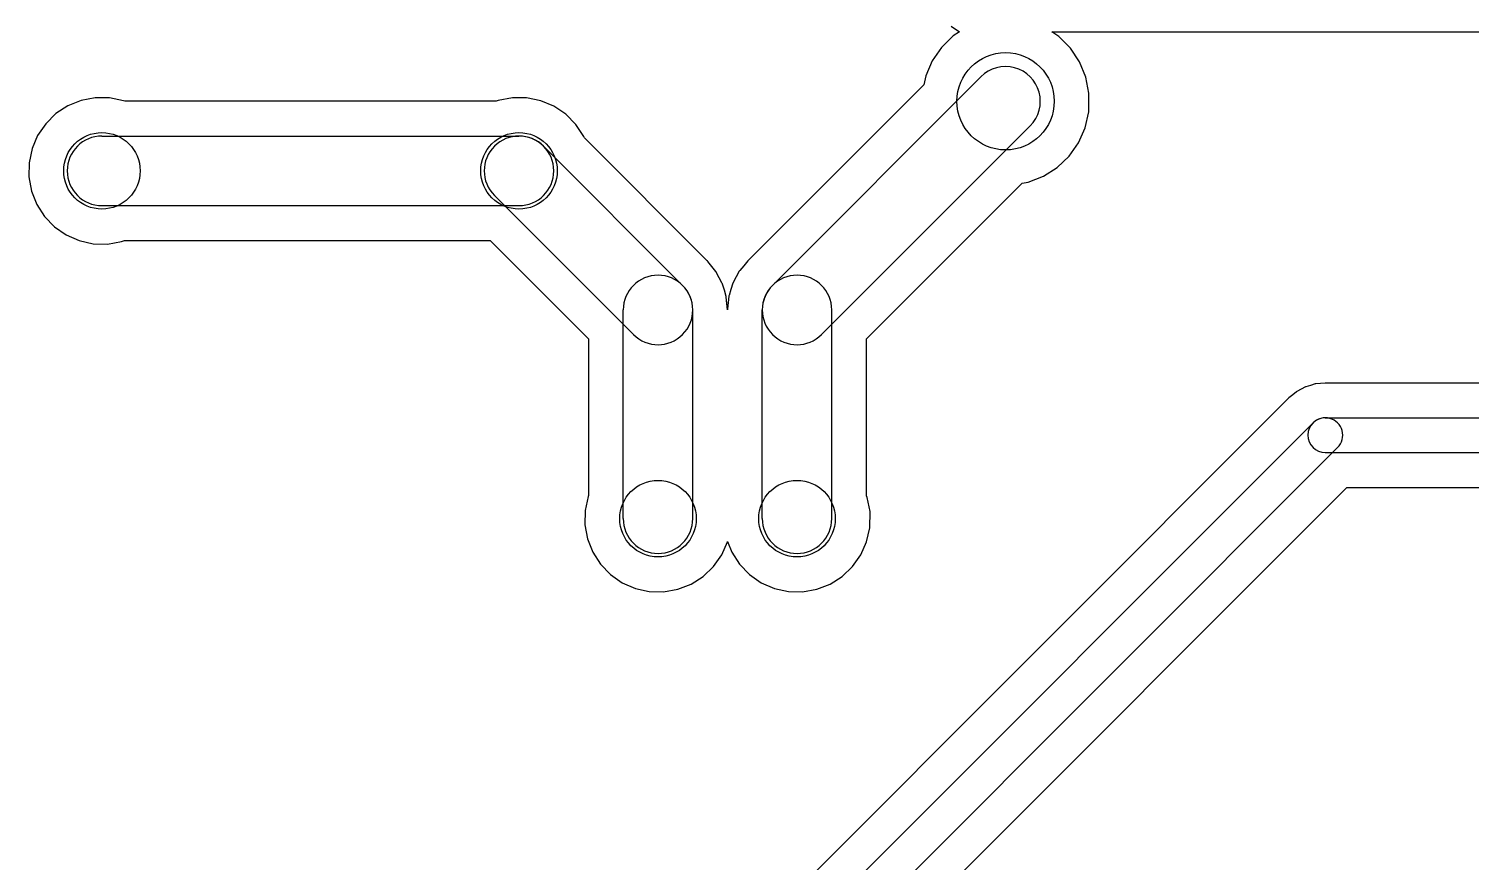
# Model space of a CAD drawing. Extents: x 10 to 213, y -213 to -15.
# Drawn here: x 29.14 to 55.5, y -129.46 to -114.25 of the extents above; entities that cross this region are included whole.
import ezdxf

# ---------------------------------------------------------------- set-up
doc = ezdxf.new("R2010")
doc.units = 0
doc.header["$MEASUREMENT"] = 0
doc.layers.add('BLACK', color=250, linetype='CONTINUOUS')

msp = doc.modelspace()

# ---------------------------------------------------------------- linework, layer by layer
at = {"layer": 'BLACK'}
for p, q in [((45.9975, -114.196), (46.1471, -114.3)), ((45.9975, -114.196), (46.1471, -114.3)), ((46.1471, -114.3), (46.0304, -114.377)), ((46.1471, -114.3), (46.0304, -114.377)), ((47.9661, -114.39), (47.8329, -114.3)), ((47.8329, -114.3), (47.8331, -114.3)), ((47.9661, -114.39), (47.8329, -114.3)), ((47.8329, -114.3), (47.8331, -114.3)), ((47.8331, -114.3), (81.3378, -114.3)), ((47.8331, -114.3), (81.3378, -114.3)), ((45.8169, -114.586), (45.648, -114.832)), ((45.8169, -114.586), (45.648, -114.832)), ((46.0304, -114.377), (45.8169, -114.586)), ((46.0304, -114.377), (45.8169, -114.586)), ((48.1767, -114.602), (47.9661, -114.39)), ((48.1767, -114.602), (47.9661, -114.39)), ((48.3421, -114.851), (48.1767, -114.602)), ((48.3421, -114.851), (48.1767, -114.602)), ((45.648, -114.832), (45.5303, -115.107)), ((45.648, -114.832), (45.5303, -115.107)), ((48.456, -115.127), (48.3421, -114.851)), ((48.456, -115.127), (48.3421, -114.851)), ((42.731, -118.931), (46.541, -115.121)), ((45.5303, -115.107), (45.4961, -115.268)), ((45.5303, -115.107), (45.4961, -115.268)), ((48.5141, -115.421), (48.456, -115.127)), ((48.5141, -115.421), (48.456, -115.127)), ((45.4961, -115.268), (42.282, -118.482)), ((45.4961, -115.268), (42.282, -118.482)), ((48.5093, -115.762), (48.5141, -115.421)), ((48.5093, -115.762), (48.5141, -115.421)), ((29.8592, -115.653), (29.6404, -115.796)), ((29.8592, -115.653), (29.6404, -115.796)), ((30.1017, -115.555), (29.8592, -115.653)), ((30.1017, -115.555), (29.8592, -115.653)), ((30.3586, -115.506), (30.1017, -115.555)), ((30.3586, -115.506), (30.1017, -115.555)), ((30.6201, -115.507), (30.3586, -115.506)), ((30.6201, -115.507), (30.3586, -115.506)), ((30.8762, -115.56), (30.6201, -115.507)), ((30.8762, -115.56), (30.6201, -115.507)), ((30.9001, -115.57), (30.8762, -115.56)), ((30.9001, -115.57), (30.8762, -115.56)), ((37.6835, -115.57), (30.9001, -115.57)), ((37.6835, -115.57), (30.9001, -115.57)), ((37.7217, -115.555), (37.6835, -115.57)), ((37.7217, -115.555), (37.6835, -115.57)), ((37.9786, -115.506), (37.7217, -115.555)), ((37.9786, -115.506), (37.7217, -115.555)), ((38.2401, -115.507), (37.9786, -115.506)), ((38.2401, -115.507), (37.9786, -115.506)), ((38.4962, -115.56), (38.2401, -115.507)), ((38.4962, -115.56), (38.2401, -115.507)), ((38.7373, -115.661), (38.4962, -115.56)), ((38.7373, -115.661), (38.4962, -115.56)), ((38.9541, -115.808), (38.7373, -115.661)), ((38.9541, -115.808), (38.7373, -115.661)), ((29.6404, -115.796), (29.4535, -115.979)), ((29.6404, -115.796), (29.4535, -115.979)), ((39.1384, -115.993), (38.9541, -115.808)), ((39.1384, -115.993), (38.9541, -115.808)), ((48.4431, -116.053), (48.5093, -115.762)), ((48.4431, -116.053), (48.5093, -115.762)), ((29.3058, -116.194), (29.2028, -116.435)), ((29.3058, -116.194), (29.2028, -116.435)), ((29.4535, -115.979), (29.3058, -116.194)), ((29.4535, -115.979), (29.3058, -116.194)), ((30.48, -116.205), (38.1, -116.205)), ((39.2831, -116.211), (39.1384, -115.993)), ((39.2831, -116.211), (39.1384, -115.993)), ((39.2944, -116.238), (39.2831, -116.211)), ((39.2944, -116.238), (39.2831, -116.211)), ((43.629, -119.829), (47.439, -116.019)), ((48.3215, -116.326), (48.4431, -116.053)), ((48.3215, -116.326), (48.4431, -116.053)), ((29.2028, -116.435), (29.1484, -116.691)), ((29.2028, -116.435), (29.1484, -116.691)), ((38.549, -116.391), (41.089, -118.931)), ((41.538, -118.482), (39.2944, -116.238)), ((41.538, -118.482), (39.2944, -116.238)), ((48.1492, -116.571), (48.3215, -116.326)), ((48.1492, -116.571), (48.3215, -116.326)), ((29.1484, -116.691), (29.1447, -116.952)), ((29.1484, -116.691), (29.1447, -116.952)), ((47.9328, -116.777), (48.1492, -116.571)), ((47.9328, -116.777), (48.1492, -116.571)), ((29.1447, -116.952), (29.192, -117.209)), ((29.1447, -116.952), (29.192, -117.209)), ((47.4018, -117.045), (47.6805, -116.937)), ((47.4018, -117.045), (47.6805, -116.937)), ((47.6805, -116.937), (47.9328, -116.777)), ((47.6805, -116.937), (47.9328, -116.777)), ((29.192, -117.209), (29.2882, -117.452)), ((29.192, -117.209), (29.2882, -117.452)), ((44.45, -119.906), (47.2917, -117.064)), ((44.45, -119.906), (47.2917, -117.064)), ((47.2917, -117.064), (47.4018, -117.045)), ((47.2917, -117.064), (47.4018, -117.045)), ((29.2882, -117.452), (29.4299, -117.672)), ((29.2882, -117.452), (29.4299, -117.672)), ((30.48, -117.475), (38.1, -117.475)), ((37.651, -117.289), (40.191, -119.829)), ((29.4299, -117.672), (29.6116, -117.86)), ((29.4299, -117.672), (29.6116, -117.86)), ((29.6116, -117.86), (29.8263, -118.01)), ((29.6116, -117.86), (29.8263, -118.01)), ((29.8263, -118.01), (30.0659, -118.114)), ((29.8263, -118.01), (30.0659, -118.114)), ((30.0659, -118.114), (30.3213, -118.171)), ((30.0659, -118.114), (30.3213, -118.171)), ((30.3213, -118.171), (30.5828, -118.176)), ((30.3213, -118.171), (30.5828, -118.176)), ((30.5828, -118.176), (30.8403, -118.131)), ((30.5828, -118.176), (30.8403, -118.131)), ((30.8403, -118.131), (30.8934, -118.11)), ((30.8403, -118.131), (30.8934, -118.11)), ((30.8934, -118.11), (37.5739, -118.11)), ((30.8934, -118.11), (37.5739, -118.11)), ((37.5739, -118.11), (39.37, -119.906)), ((37.5739, -118.11), (39.37, -119.906)), ((41.541, -118.485), (41.538, -118.482)), ((41.541, -118.485), (41.538, -118.482)), ((41.5412, -118.485), (41.541, -118.485)), ((41.5412, -118.485), (41.541, -118.485)), ((41.5413, -118.485), (41.5412, -118.485)), ((41.5413, -118.485), (41.5412, -118.485)), ((41.5505, -118.495), (41.5413, -118.485)), ((41.5505, -118.495), (41.5413, -118.485)), ((41.6236, -118.586), (41.5505, -118.495)), ((41.6236, -118.586), (41.5505, -118.495)), ((42.2075, -118.573), (42.1321, -118.662)), ((42.2075, -118.573), (42.1321, -118.662)), ((42.282, -118.482), (42.2075, -118.573)), ((42.282, -118.482), (42.2075, -118.573)), ((41.6978, -118.677), (41.6236, -118.586)), ((41.6978, -118.677), (41.6236, -118.586)), ((41.7009, -118.683), (41.6978, -118.677)), ((41.7009, -118.683), (41.6978, -118.677)), ((41.7051, -118.688), (41.7009, -118.683)), ((41.7051, -118.688), (41.7009, -118.683)), ((41.7591, -118.792), (41.7051, -118.688)), ((41.7591, -118.792), (41.7051, -118.688)), ((41.8142, -118.896), (41.7591, -118.792)), ((41.8142, -118.896), (41.7591, -118.792)), ((42.0692, -118.777), (42.0127, -118.88)), ((42.0692, -118.777), (42.0127, -118.88)), ((42.1246, -118.674), (42.0692, -118.777)), ((42.1246, -118.674), (42.0692, -118.777)), ((42.1289, -118.668), (42.1246, -118.674)), ((42.1289, -118.668), (42.1246, -118.674)), ((42.1321, -118.662), (42.1289, -118.668)), ((42.1321, -118.662), (42.1289, -118.668)), ((41.8161, -118.902), (41.8142, -118.896)), ((41.8161, -118.902), (41.8142, -118.896)), ((41.8192, -118.908), (41.8161, -118.902)), ((41.8192, -118.908), (41.8161, -118.902)), ((41.8519, -119.021), (41.8192, -118.908)), ((41.8519, -119.021), (41.8192, -118.908)), ((41.8858, -119.133), (41.8519, -119.021)), ((41.8858, -119.133), (41.8519, -119.021)), ((41.9732, -119.004), (41.9378, -119.116)), ((41.9732, -119.004), (41.9378, -119.116)), ((42.0075, -118.892), (41.9732, -119.004)), ((42.0075, -118.892), (41.9732, -119.004)), ((42.0107, -118.886), (42.0075, -118.892)), ((42.0107, -118.886), (42.0075, -118.892)), ((42.0127, -118.88), (42.0107, -118.886)), ((42.0127, -118.88), (42.0107, -118.886)), ((41.8865, -119.14), (41.8858, -119.133)), ((41.8865, -119.14), (41.8858, -119.133)), ((41.8883, -119.146), (41.8865, -119.14)), ((41.8883, -119.146), (41.8865, -119.14)), ((41.8985, -119.263), (41.8883, -119.146)), ((41.8985, -119.263), (41.8883, -119.146)), ((41.91, -119.38), (41.8985, -119.263)), ((41.91, -119.38), (41.8985, -119.263)), ((41.9101, -119.362), (41.91, -119.375)), ((41.9101, -119.362), (41.91, -119.375)), ((41.9232, -119.246), (41.9101, -119.362)), ((41.9232, -119.246), (41.9101, -119.362)), ((41.9351, -119.129), (41.9232, -119.246)), ((41.9351, -119.129), (41.9232, -119.246)), ((41.937, -119.123), (41.9351, -119.129)), ((41.937, -119.123), (41.9351, -119.129)), ((41.9378, -119.116), (41.937, -119.123)), ((41.9378, -119.116), (41.937, -119.123)), ((40.005, -123.19), (40.005, -119.38)), ((41.275, -123.19), (41.275, -119.38)), ((41.91, -119.375), (41.91, -119.376)), ((41.91, -119.375), (41.91, -119.376)), ((41.91, -119.376), (41.91, -119.376)), ((41.91, -119.376), (41.91, -119.38)), ((41.91, -119.376), (41.91, -119.376)), ((41.91, -119.376), (41.91, -119.38)), ((42.545, -123.19), (42.545, -119.38)), ((43.815, -123.19), (43.815, -119.38)), ((39.37, -119.906), (39.37, -122.768)), ((39.37, -119.906), (39.37, -122.768)), ((44.45, -122.772), (44.45, -119.906)), ((44.45, -122.772), (44.45, -119.906)), ((52.2368, -120.928), (52.168, -120.983)), ((52.2368, -120.928), (52.168, -120.983)), ((52.3049, -120.873), (52.2368, -120.928)), ((52.3049, -120.873), (52.2368, -120.928)), ((52.3093, -120.87), (52.3049, -120.873)), ((52.3093, -120.87), (52.3049, -120.873)), ((52.3132, -120.867), (52.3093, -120.87)), ((52.3132, -120.867), (52.3093, -120.87)), ((52.3914, -120.827), (52.3132, -120.867)), ((52.3914, -120.827), (52.3132, -120.867)), ((52.469, -120.785), (52.3914, -120.827)), ((52.469, -120.785), (52.3914, -120.827)), ((52.4738, -120.784), (52.469, -120.785)), ((52.4738, -120.784), (52.469, -120.785)), ((52.4783, -120.782), (52.4738, -120.784)), ((52.4783, -120.782), (52.4738, -120.784)), ((52.5628, -120.757), (52.4783, -120.782)), ((52.5628, -120.757), (52.4783, -120.782)), ((52.647, -120.732), (52.5628, -120.757)), ((52.647, -120.732), (52.5628, -120.757)), ((52.652, -120.731), (52.647, -120.732)), ((52.652, -120.731), (52.647, -120.732)), ((52.6568, -120.73), (52.652, -120.731)), ((52.6568, -120.73), (52.652, -120.731)), ((52.7444, -120.722), (52.6568, -120.73)), ((52.7444, -120.722), (52.6568, -120.73)), ((52.832, -120.714), (52.7444, -120.722)), ((52.832, -120.714), (52.7444, -120.722)), ((80.2731, -120.714), (52.832, -120.714)), ((80.2731, -120.714), (52.832, -120.714)), ((52.1585, -120.992), (34.3785, -138.772)), ((52.1585, -120.992), (34.3785, -138.772)), ((52.1607, -120.99), (52.1585, -120.992)), ((52.1607, -120.99), (52.1585, -120.992)), ((52.1608, -120.99), (52.1607, -120.99)), ((52.1608, -120.99), (52.1607, -120.99)), ((52.161, -120.99), (52.1608, -120.99)), ((52.161, -120.99), (52.1608, -120.99)), ((52.168, -120.983), (52.161, -120.99)), ((52.168, -120.983), (52.161, -120.99)), ((34.8275, -139.221), (52.6075, -121.441)), ((52.832, -121.349), (81.28, -121.349)), ((35.2765, -139.671), (53.0565, -121.891)), ((52.832, -121.984), (81.28, -121.984)), ((36.0045, -139.841), (53.2265, -122.619)), ((36.0045, -139.841), (53.2265, -122.619)), ((39.3628, -122.785), (39.3084, -123.041)), ((39.3628, -122.785), (39.3084, -123.041)), ((39.37, -122.768), (39.3628, -122.785)), ((39.37, -122.768), (39.3628, -122.785)), ((44.4628, -122.803), (44.45, -122.772)), ((44.4628, -122.803), (44.45, -122.772)), ((53.2265, -122.619), (80.2744, -122.619)), ((53.2265, -122.619), (80.2744, -122.619)), ((39.3084, -123.041), (39.3047, -123.302)), ((39.3084, -123.041), (39.3047, -123.302)), ((44.5136, -123.059), (44.4628, -122.803)), ((44.5136, -123.059), (44.4628, -122.803)), ((44.5094, -123.358), (44.5136, -123.059)), ((44.5094, -123.358), (44.5136, -123.059)), ((39.3047, -123.302), (39.352, -123.559)), ((39.3047, -123.302), (39.352, -123.559)), ((39.352, -123.559), (39.4482, -123.802)), ((39.352, -123.559), (39.4482, -123.802)), ((44.4514, -123.613), (44.5094, -123.358)), ((44.4514, -123.613), (44.5094, -123.358)), ((39.4482, -123.802), (39.5899, -124.022)), ((39.4482, -123.802), (39.5899, -124.022)), ((41.6543, -124.066), (41.8051, -123.852)), ((41.6543, -124.066), (41.8051, -123.852)), ((41.8051, -123.852), (41.9114, -123.613)), ((41.8051, -123.852), (41.9114, -123.613)), ((41.9114, -123.613), (41.9121, -123.61)), ((41.9114, -123.613), (41.9121, -123.61)), ((41.9121, -123.61), (41.9882, -123.802)), ((41.9121, -123.61), (41.9882, -123.802)), ((41.9882, -123.802), (42.1299, -124.022)), ((41.9882, -123.802), (42.1299, -124.022)), ((44.1943, -124.066), (44.3451, -123.852)), ((44.1943, -124.066), (44.3451, -123.852)), ((44.3451, -123.852), (44.4514, -123.613)), ((44.3451, -123.852), (44.4514, -123.613)), ((39.5899, -124.022), (39.7716, -124.21)), ((39.5899, -124.022), (39.7716, -124.21)), ((41.465, -124.246), (41.6543, -124.066)), ((41.465, -124.246), (41.6543, -124.066)), ((42.1299, -124.022), (42.3116, -124.21)), ((42.1299, -124.022), (42.3116, -124.21)), ((44.005, -124.246), (44.1943, -124.066)), ((44.005, -124.246), (44.1943, -124.066)), ((39.7716, -124.21), (39.9863, -124.36)), ((39.7716, -124.21), (39.9863, -124.36)), ((39.9863, -124.36), (40.2259, -124.464)), ((39.9863, -124.36), (40.2259, -124.464)), ((41.2442, -124.386), (41.465, -124.246)), ((41.2442, -124.386), (41.465, -124.246)), ((42.3116, -124.21), (42.5263, -124.36)), ((42.3116, -124.21), (42.5263, -124.36)), ((42.5263, -124.36), (42.7659, -124.464)), ((42.5263, -124.36), (42.7659, -124.464)), ((43.7842, -124.386), (44.005, -124.246)), ((43.7842, -124.386), (44.005, -124.246)), ((40.2259, -124.464), (40.4813, -124.521)), ((40.2259, -124.464), (40.4813, -124.521)), ((40.4813, -124.521), (40.7428, -124.526)), ((40.4813, -124.521), (40.7428, -124.526)), ((40.7428, -124.526), (41.0003, -124.481)), ((40.7428, -124.526), (41.0003, -124.481)), ((41.0003, -124.481), (41.2442, -124.386)), ((41.0003, -124.481), (41.2442, -124.386)), ((42.7659, -124.464), (43.0213, -124.521)), ((42.7659, -124.464), (43.0213, -124.521)), ((43.0213, -124.521), (43.2828, -124.526)), ((43.0213, -124.521), (43.2828, -124.526)), ((43.2828, -124.526), (43.5403, -124.481)), ((43.2828, -124.526), (43.5403, -124.481)), ((43.5403, -124.481), (43.7842, -124.386)), ((43.5403, -124.481), (43.7842, -124.386))]:
    msp.add_line(p, q, dxfattribs=at)
for centre, radius in [((46.99, -115.57), 0.889), ((30.48, -116.84), 0.6985), ((38.1, -116.84), 0.6985), ((40.64, -123.19), 0.6985), ((43.18, -123.19), 0.6985)]:
    msp.add_circle(centre, radius, dxfattribs=at)
for centre, radius, start, end in [((46.99, -115.57), 0.635, 315, 495), ((30.48, -116.84), 0.635, 90, 270), ((38.1, -116.84), 0.635, 45, 225), ((38.1, -116.84), 0.635, 270, 450), ((40.64, -119.38), 0.635, 360, 540), ((43.18, -119.38), 0.635, 360, 540), ((40.64, -119.38), 0.635, 225, 405), ((43.18, -119.38), 0.635, 135, 315), ((52.832, -121.666), 0.3175, 90, 270), ((52.832, -121.666), 0.3175, 315, 495), ((40.64, -123.19), 0.635, 180, 360), ((43.18, -123.19), 0.635, 180, 360)]:
    msp.add_arc(centre, radius, start, end, dxfattribs=at)

doc.saveas('drawing.dxf')
